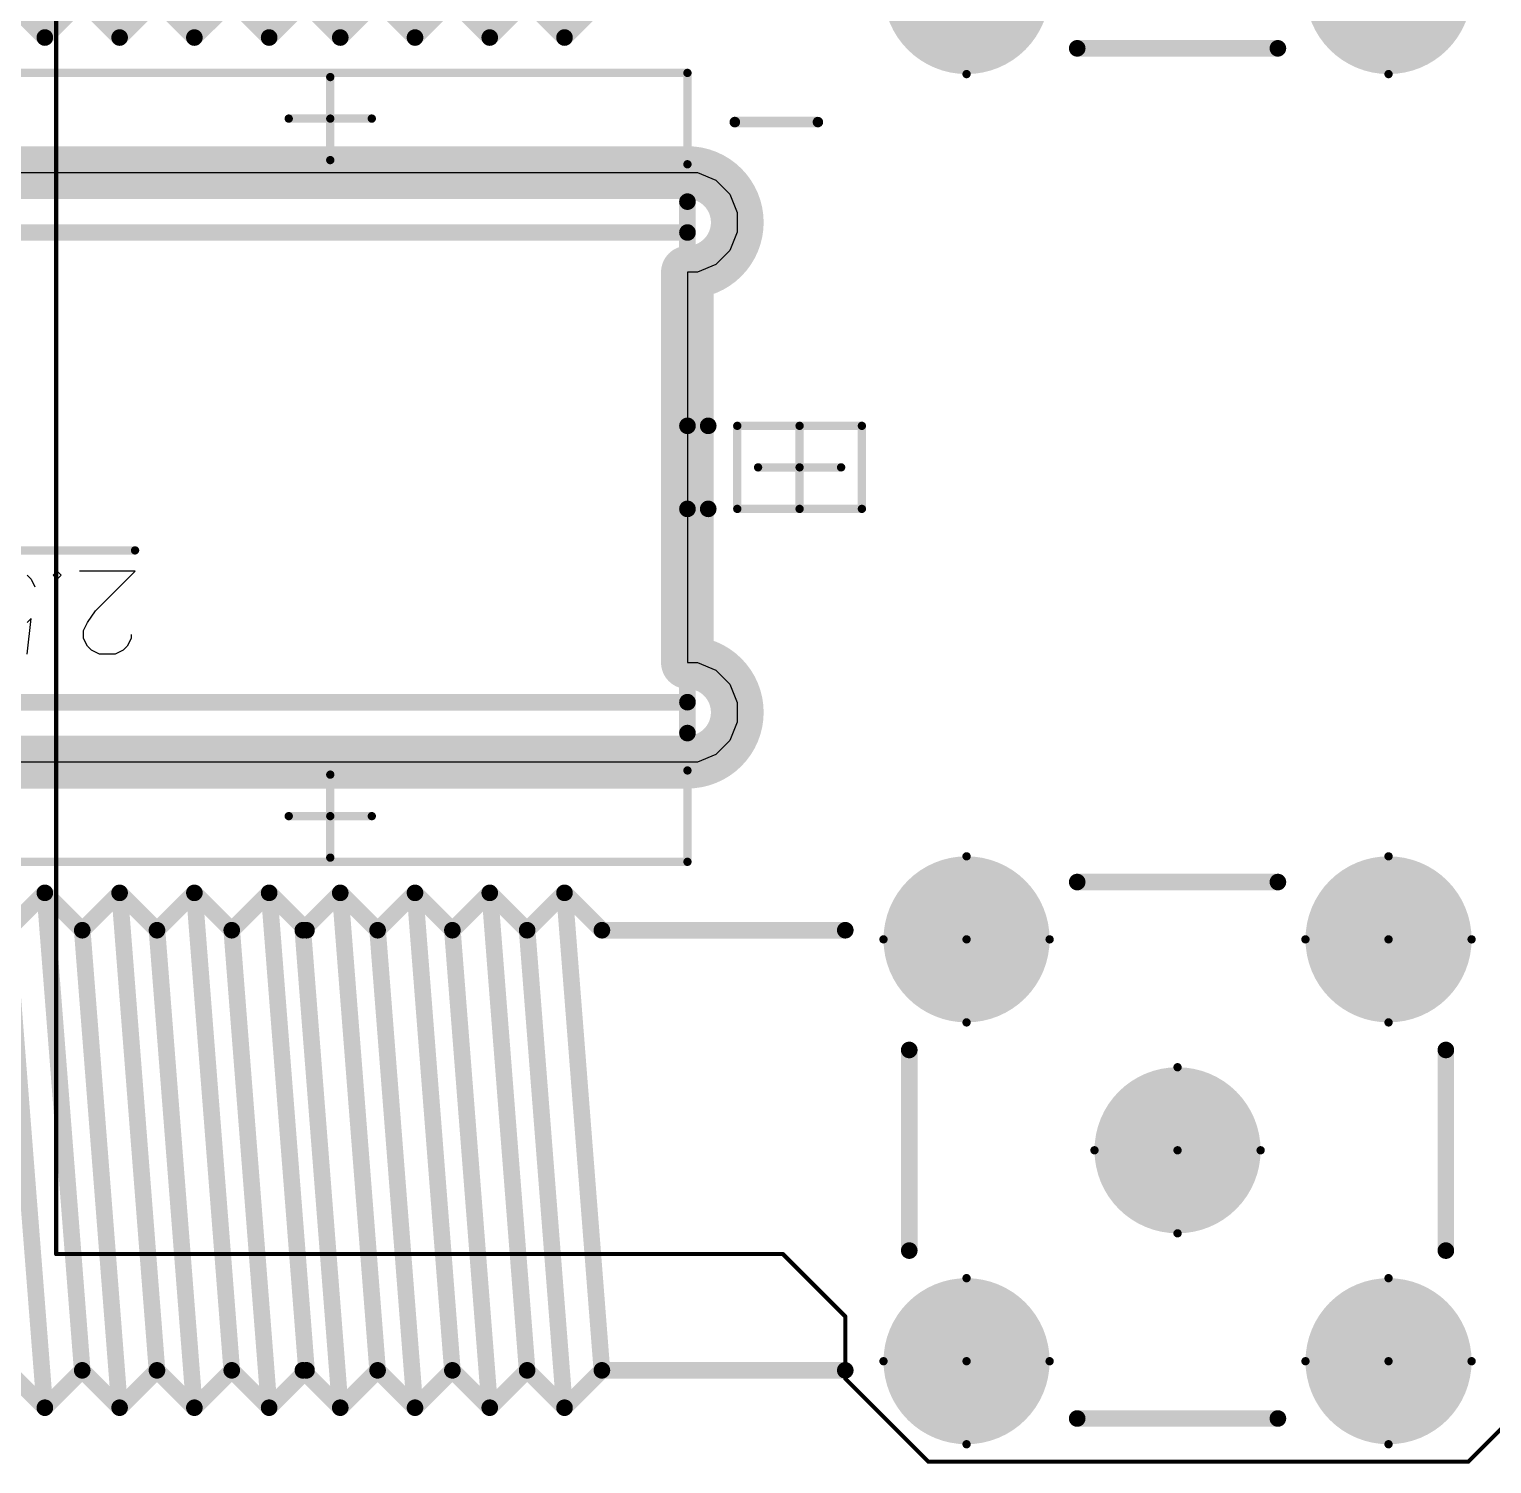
# Model space of a CAD drawing. Header units: millimetres. Extents: x 17 to 134, y 31 to 67.
# Drawn here: x 29.68 to 47.28, y 32.48 to 49.75 of the extents above; entities that cross this region are included whole.
import ezdxf

# ---------------------------------------------------------------- set-up
doc = ezdxf.new("R2010")
doc.units = ezdxf.units.MM
for name, color, linetype in [('Mechanical1', 6, 'Continuous'), ('Mechanical2', 216, 'Continuous'), ('Mechanical8', 56, 'Continuous'), ('MultiLayer', 9, 'Continuous'), ('PadHoleLayer', 156, 'Continuous'), ('TopOverlay', 2, 'Continuous')]:
    doc.layers.add(name, color=color, linetype=linetype)

# ---------------------------------------------------------------- blocks, each defined once
blk = doc.blocks.new('TELEGARTNER_J01151A0921_46')
at = {"layer": 'Mechanical8', "const_width": 0.1}
for points in [[(-2.54, 2.54), (-2.54, 3.54)], [(2.54, 2.54), (2.54, 3.54)], [(-3.54, 2.54), (-2.54, 2.54)], [(-2.54, 2.54), (-1.54, 2.54)], [(-2.54, 1.54), (-2.54, 2.54)], [(1.54, 2.54), (2.54, 2.54)], [(2.54, 2.54), (3.54, 2.54)], [(2.54, 1.54), (2.54, 2.54)], [(0, 0), (0, 1)], [(-1, 0), (0, 0)], [(0, 0), (1, 0)], [(0, -1), (0, 0)], [(-2.54, -2.54), (-2.54, -1.54)], [(2.54, -2.54), (2.54, -1.54)], [(-3.54, -2.54), (-2.54, -2.54)], [(-2.54, -2.54), (-1.54, -2.54)], [(-2.54, -3.54), (-2.54, -2.54)], [(1.54, -2.54), (2.54, -2.54)], [(2.54, -2.54), (3.54, -2.54)], [(2.54, -3.54), (2.54, -2.54)]]:
    blk.add_lwpolyline(points, dxfattribs=at)
at = {"layer": 'Mechanical8', "const_width": 0.05}
for points in [[(-2.565, 3.54, 1), (-2.515, 3.54, 1)], [(2.515, 3.54, 1), (2.565, 3.54, 1)], [(-3.565, 2.54, 1), (-3.515, 2.54, 1)], [(-2.565, 2.54, 1), (-2.515, 2.54, 1)], [(-2.565, 2.54, 1), (-2.515, 2.54, 1)], [(-2.565, 2.54, 1), (-2.515, 2.54, 1)], [(-2.565, 2.54, 1), (-2.515, 2.54, 1)], [(-1.565, 2.54, 1), (-1.515, 2.54, 1)], [(1.515, 2.54, 1), (1.565, 2.54, 1)], [(2.515, 2.54, 1), (2.565, 2.54, 1)], [(2.515, 2.54, 1), (2.565, 2.54, 1)], [(2.515, 2.54, 1), (2.565, 2.54, 1)], [(2.515, 2.54, 1), (2.565, 2.54, 1)], [(3.515, 2.54, 1), (3.565, 2.54, 1)], [(-2.565, 1.54, 1), (-2.515, 1.54, 1)], [(2.515, 1.54, 1), (2.565, 1.54, 1)], [(-0.025, 1, 1), (0.025, 1, 1)], [(-1.025, 0, 1), (-0.975, 0, 1)], [(-0.025, 0, 1), (0.025, 0, 1)], [(-0.025, 0, 1), (0.025, 0, 1)], [(-0.025, 0, 1), (0.025, 0, 1)], [(-0.025, 0, 1), (0.025, 0, 1)], [(0.975, 0, 1), (1.025, 0, 1)], [(-0.025, -1, 1), (0.025, -1, 1)], [(-2.565, -1.54, 1), (-2.515, -1.54, 1)], [(2.515, -1.54, 1), (2.565, -1.54, 1)], [(-3.565, -2.54, 1), (-3.515, -2.54, 1)], [(-2.565, -2.54, 1), (-2.515, -2.54, 1)], [(-2.565, -2.54, 1), (-2.515, -2.54, 1)], [(-2.565, -2.54, 1), (-2.515, -2.54, 1)], [(-2.565, -2.54, 1), (-2.515, -2.54, 1)], [(-1.565, -2.54, 1), (-1.515, -2.54, 1)], [(1.515, -2.54, 1), (1.565, -2.54, 1)], [(2.515, -2.54, 1), (2.565, -2.54, 1)], [(2.515, -2.54, 1), (2.565, -2.54, 1)], [(2.515, -2.54, 1), (2.565, -2.54, 1)], [(2.515, -2.54, 1), (2.565, -2.54, 1)], [(3.515, -2.54, 1), (3.565, -2.54, 1)], [(-2.565, -3.54, 1), (-2.515, -3.54, 1)], [(2.515, -3.54, 1), (2.565, -3.54, 1)]]:
    blk.add_lwpolyline(points, format="xyb", close=True, dxfattribs=at)
at = {"layer": 'MultiLayer', "const_width": 1}
for points in [[(-3.04, 2.54, 1), (-2.04, 2.54, 1)], [(2.04, 2.54, 1), (3.04, 2.54, 1)], [(-0.5, 0, 1), (0.5, 0, 1)], [(-3.04, -2.54, 1), (-2.04, -2.54, 1)], [(2.04, -2.54, 1), (3.04, -2.54, 1)]]:
    blk.add_lwpolyline(points, format="xyb", close=True, dxfattribs=at)
at = {"layer": 'PadHoleLayer', "const_width": 0.75}
for points in [[(-2.915, 2.54, 1), (-2.165, 2.54, 1)], [(2.165, 2.54, 1), (2.915, 2.54, 1)], [(-0.375, 0, 1), (0.375, 0, 1)], [(-2.915, -2.54, 1), (-2.165, -2.54, 1)], [(2.165, -2.54, 1), (2.915, -2.54, 1)]]:
    blk.add_lwpolyline(points, format="xyb", close=True, dxfattribs=at)
at = {"layer": 'TopOverlay', "const_width": 0.2}
for points in [[(-14.086, 2.65), (-13.636, 3.1)], [(-13.636, 3.1), (-13.186, 2.65)], [(-13.636, 3.1), (-13.186, -2.65)], [(-13.186, 2.65), (-12.736, 3.1)], [(-12.736, 3.1), (-12.286, 2.65)], [(-12.736, 3.1), (-12.286, -2.65)], [(-12.286, 2.65), (-11.836, 3.1)], [(-11.836, 3.1), (-11.386, 2.65)], [(-11.836, 3.1), (-11.386, -2.65)], [(-11.386, 2.65), (-10.936, 3.1)], [(-10.936, 3.1), (-10.486, 2.65)], [(-10.936, 3.1), (-10.486, -2.65)], [(-10.53, 2.65), (-10.08, 3.1)], [(-10.08, 3.1), (-9.63, 2.65)], [(-10.08, 3.1), (-9.63, -2.65)], [(-9.63, 2.65), (-9.18, 3.1)], [(-9.18, 3.1), (-8.73, 2.65)], [(-9.18, 3.1), (-8.73, -2.65)], [(-8.73, 2.65), (-8.28, 3.1)], [(-8.28, 3.1), (-7.83, 2.65)], [(-8.28, 3.1), (-7.83, -2.65)], [(-7.83, 2.65), (-7.38, 3.1)], [(-7.38, 3.1), (-6.93, 2.65)], [(-7.38, 3.1), (-6.93, -2.65)], [(-1.208, 3.23), (1.208, 3.23)], [(-14.086, 2.65), (-13.636, -3.1)], [(-13.186, 2.65), (-12.736, -3.1)], [(-12.286, 2.65), (-11.836, -3.1)], [(-11.386, 2.65), (-10.936, -3.1)], [(-10.53, 2.65), (-10.08, -3.1)], [(-9.63, 2.65), (-9.18, -3.1)], [(-8.73, 2.65), (-8.28, -3.1)], [(-7.83, 2.65), (-7.38, -3.1)], [(-6.93, 2.65), (-4, 2.65)], [(-3.23, -1.208), (-3.23, 1.208)], [(3.23, -1.208), (3.23, 1.208)], [(-14.086, -2.65), (-13.636, -3.1)], [(-13.636, -3.1), (-13.186, -2.65)], [(-13.186, -2.65), (-12.736, -3.1)], [(-12.736, -3.1), (-12.286, -2.65)], [(-12.286, -2.65), (-11.836, -3.1)], [(-11.836, -3.1), (-11.386, -2.65)], [(-11.386, -2.65), (-10.936, -3.1)], [(-10.936, -3.1), (-10.486, -2.65)], [(-10.53, -2.65), (-10.08, -3.1)], [(-10.08, -3.1), (-9.63, -2.65)], [(-9.63, -2.65), (-9.18, -3.1)], [(-9.18, -3.1), (-8.73, -2.65)], [(-8.73, -2.65), (-8.28, -3.1)], [(-8.28, -3.1), (-7.83, -2.65)], [(-7.83, -2.65), (-7.38, -3.1)], [(-7.38, -3.1), (-6.93, -2.65)], [(-6.93, -2.65), (-4, -2.65)], [(-1.208, -3.23), (1.208, -3.23)]]:
    blk.add_lwpolyline(points, dxfattribs=at)
at = {"layer": 'TopOverlay', "const_width": 0.1}
for points in [[(-13.686, 3.1, 1), (-13.586, 3.1, 1)], [(-13.686, 3.1, 1), (-13.586, 3.1, 1)], [(-13.686, 3.1, 1), (-13.586, 3.1, 1)], [(-12.786, 3.1, 1), (-12.686, 3.1, 1)], [(-12.786, 3.1, 1), (-12.686, 3.1, 1)], [(-12.786, 3.1, 1), (-12.686, 3.1, 1)], [(-11.886, 3.1, 1), (-11.786, 3.1, 1)], [(-11.886, 3.1, 1), (-11.786, 3.1, 1)], [(-11.886, 3.1, 1), (-11.786, 3.1, 1)], [(-10.986, 3.1, 1), (-10.886, 3.1, 1)], [(-10.986, 3.1, 1), (-10.886, 3.1, 1)], [(-10.986, 3.1, 1), (-10.886, 3.1, 1)], [(-10.13, 3.1, 1), (-10.03, 3.1, 1)], [(-10.13, 3.1, 1), (-10.03, 3.1, 1)], [(-10.13, 3.1, 1), (-10.03, 3.1, 1)], [(-9.23, 3.1, 1), (-9.13, 3.1, 1)], [(-9.23, 3.1, 1), (-9.13, 3.1, 1)], [(-9.23, 3.1, 1), (-9.13, 3.1, 1)], [(-8.33, 3.1, 1), (-8.23, 3.1, 1)], [(-8.33, 3.1, 1), (-8.23, 3.1, 1)], [(-8.33, 3.1, 1), (-8.23, 3.1, 1)], [(-7.43, 3.1, 1), (-7.33, 3.1, 1)], [(-7.43, 3.1, 1), (-7.33, 3.1, 1)], [(-7.43, 3.1, 1), (-7.33, 3.1, 1)], [(-1.258, 3.23, 1), (-1.158, 3.23, 1)], [(1.158, 3.23, 1), (1.258, 3.23, 1)], [(-13.236, 2.65, 1), (-13.136, 2.65, 1)], [(-13.236, 2.65, 1), (-13.136, 2.65, 1)], [(-13.236, 2.65, 1), (-13.136, 2.65, 1)], [(-12.336, 2.65, 1), (-12.236, 2.65, 1)], [(-12.336, 2.65, 1), (-12.236, 2.65, 1)], [(-12.336, 2.65, 1), (-12.236, 2.65, 1)], [(-11.436, 2.65, 1), (-11.336, 2.65, 1)], [(-11.436, 2.65, 1), (-11.336, 2.65, 1)], [(-11.436, 2.65, 1), (-11.336, 2.65, 1)], [(-10.58, 2.65, 1), (-10.48, 2.65, 1)], [(-10.58, 2.65, 1), (-10.48, 2.65, 1)], [(-10.536, 2.65, 1), (-10.436, 2.65, 1)], [(-9.68, 2.65, 1), (-9.58, 2.65, 1)], [(-9.68, 2.65, 1), (-9.58, 2.65, 1)], [(-9.68, 2.65, 1), (-9.58, 2.65, 1)], [(-8.78, 2.65, 1), (-8.68, 2.65, 1)], [(-8.78, 2.65, 1), (-8.68, 2.65, 1)], [(-8.78, 2.65, 1), (-8.68, 2.65, 1)], [(-7.88, 2.65, 1), (-7.78, 2.65, 1)], [(-7.88, 2.65, 1), (-7.78, 2.65, 1)], [(-7.88, 2.65, 1), (-7.78, 2.65, 1)], [(-6.98, 2.65, 1), (-6.88, 2.65, 1)], [(-6.98, 2.65, 1), (-6.88, 2.65, 1)], [(-4.05, 2.65, 1), (-3.95, 2.65, 1)], [(-3.28, 1.208, 1), (-3.18, 1.208, 1)], [(3.18, 1.208, 1), (3.28, 1.208, 1)], [(-3.28, -1.208, 1), (-3.18, -1.208, 1)], [(3.18, -1.208, 1), (3.28, -1.208, 1)], [(-13.236, -2.65, 1), (-13.136, -2.65, 1)], [(-13.236, -2.65, 1), (-13.136, -2.65, 1)], [(-13.236, -2.65, 1), (-13.136, -2.65, 1)], [(-12.336, -2.65, 1), (-12.236, -2.65, 1)], [(-12.336, -2.65, 1), (-12.236, -2.65, 1)], [(-12.336, -2.65, 1), (-12.236, -2.65, 1)], [(-11.436, -2.65, 1), (-11.336, -2.65, 1)], [(-11.436, -2.65, 1), (-11.336, -2.65, 1)], [(-11.436, -2.65, 1), (-11.336, -2.65, 1)], [(-10.58, -2.65, 1), (-10.48, -2.65, 1)], [(-10.536, -2.65, 1), (-10.436, -2.65, 1)], [(-10.536, -2.65, 1), (-10.436, -2.65, 1)], [(-9.68, -2.65, 1), (-9.58, -2.65, 1)], [(-9.68, -2.65, 1), (-9.58, -2.65, 1)], [(-9.68, -2.65, 1), (-9.58, -2.65, 1)], [(-8.78, -2.65, 1), (-8.68, -2.65, 1)], [(-8.78, -2.65, 1), (-8.68, -2.65, 1)], [(-8.78, -2.65, 1), (-8.68, -2.65, 1)], [(-7.88, -2.65, 1), (-7.78, -2.65, 1)], [(-7.88, -2.65, 1), (-7.78, -2.65, 1)], [(-7.88, -2.65, 1), (-7.78, -2.65, 1)], [(-6.98, -2.65, 1), (-6.88, -2.65, 1)], [(-6.98, -2.65, 1), (-6.88, -2.65, 1)], [(-6.98, -2.65, 1), (-6.88, -2.65, 1)], [(-4.05, -2.65, 1), (-3.95, -2.65, 1)], [(-13.686, -3.1, 1), (-13.586, -3.1, 1)], [(-13.686, -3.1, 1), (-13.586, -3.1, 1)], [(-13.686, -3.1, 1), (-13.586, -3.1, 1)], [(-12.786, -3.1, 1), (-12.686, -3.1, 1)], [(-12.786, -3.1, 1), (-12.686, -3.1, 1)], [(-12.786, -3.1, 1), (-12.686, -3.1, 1)], [(-11.886, -3.1, 1), (-11.786, -3.1, 1)], [(-11.886, -3.1, 1), (-11.786, -3.1, 1)], [(-11.886, -3.1, 1), (-11.786, -3.1, 1)], [(-10.986, -3.1, 1), (-10.886, -3.1, 1)], [(-10.986, -3.1, 1), (-10.886, -3.1, 1)], [(-10.986, -3.1, 1), (-10.886, -3.1, 1)], [(-10.13, -3.1, 1), (-10.03, -3.1, 1)], [(-10.13, -3.1, 1), (-10.03, -3.1, 1)], [(-10.13, -3.1, 1), (-10.03, -3.1, 1)], [(-9.23, -3.1, 1), (-9.13, -3.1, 1)], [(-9.23, -3.1, 1), (-9.13, -3.1, 1)], [(-9.23, -3.1, 1), (-9.13, -3.1, 1)], [(-8.33, -3.1, 1), (-8.23, -3.1, 1)], [(-8.33, -3.1, 1), (-8.23, -3.1, 1)], [(-8.33, -3.1, 1), (-8.23, -3.1, 1)], [(-7.43, -3.1, 1), (-7.33, -3.1, 1)], [(-7.43, -3.1, 1), (-7.33, -3.1, 1)], [(-7.43, -3.1, 1), (-7.33, -3.1, 1)], [(-1.258, -3.23, 1), (-1.158, -3.23, 1)], [(1.158, -3.23, 1), (1.258, -3.23, 1)]]:
    blk.add_lwpolyline(points, format="xyb", close=True, dxfattribs=at)
blk = doc.blocks.new('TELEGARTNER_J01151A0921_49')
at = {"layer": 'Mechanical8', "const_width": 0.1}
for points in [[(-2.54, -3.54), (-2.54, -2.54)], [(2.54, -3.54), (2.54, -2.54)]]:
    blk.add_lwpolyline(points, dxfattribs=at)
at = {"layer": 'Mechanical8', "const_width": 0.05}
for points in [[(-2.565, -3.54, 1), (-2.515, -3.54, 1)], [(2.515, -3.54, 1), (2.565, -3.54, 1)]]:
    blk.add_lwpolyline(points, format="xyb", close=True, dxfattribs=at)
at = {"layer": 'MultiLayer', "const_width": 1}
for points in [[(-3.04, -2.54, 1), (-2.04, -2.54, 1)], [(2.04, -2.54, 1), (3.04, -2.54, 1)]]:
    blk.add_lwpolyline(points, format="xyb", close=True, dxfattribs=at)
at = {"layer": 'PadHoleLayer', "const_width": 0.75}
for points in [[(-2.915, -2.54, 1), (-2.165, -2.54, 1)], [(2.165, -2.54, 1), (2.915, -2.54, 1)]]:
    blk.add_lwpolyline(points, format="xyb", close=True, dxfattribs=at)
at = {"layer": 'TopOverlay', "const_width": 0.2}
for points in [[(-14.086, 2.65), (-13.636, -3.1)], [(-13.186, 2.65), (-12.736, -3.1)], [(-12.286, 2.65), (-11.836, -3.1)], [(-11.386, 2.65), (-10.936, -3.1)], [(-10.53, 2.65), (-10.08, -3.1)], [(-9.63, 2.65), (-9.18, -3.1)], [(-8.73, 2.65), (-8.28, -3.1)], [(-7.83, 2.65), (-7.38, -3.1)], [(-14.086, -2.65), (-13.636, -3.1)], [(-13.636, -3.1), (-13.186, -2.65)], [(-13.186, -2.65), (-12.736, -3.1)], [(-12.736, -3.1), (-12.286, -2.65)], [(-12.286, -2.65), (-11.836, -3.1)], [(-11.836, -3.1), (-11.386, -2.65)], [(-11.386, -2.65), (-10.936, -3.1)], [(-10.936, -3.1), (-10.486, -2.65)], [(-10.53, -2.65), (-10.08, -3.1)], [(-10.08, -3.1), (-9.63, -2.65)], [(-9.63, -2.65), (-9.18, -3.1)], [(-9.18, -3.1), (-8.73, -2.65)], [(-8.73, -2.65), (-8.28, -3.1)], [(-8.28, -3.1), (-7.83, -2.65)], [(-7.83, -2.65), (-7.38, -3.1)], [(-7.38, -3.1), (-6.93, -2.65)], [(-1.208, -3.23), (1.208, -3.23)]]:
    blk.add_lwpolyline(points, dxfattribs=at)
at = {"layer": 'TopOverlay', "const_width": 0.1}
for points in [[(-13.686, -3.1, 1), (-13.586, -3.1, 1)], [(-13.686, -3.1, 1), (-13.586, -3.1, 1)], [(-13.686, -3.1, 1), (-13.586, -3.1, 1)], [(-12.786, -3.1, 1), (-12.686, -3.1, 1)], [(-12.786, -3.1, 1), (-12.686, -3.1, 1)], [(-12.786, -3.1, 1), (-12.686, -3.1, 1)], [(-11.886, -3.1, 1), (-11.786, -3.1, 1)], [(-11.886, -3.1, 1), (-11.786, -3.1, 1)], [(-11.886, -3.1, 1), (-11.786, -3.1, 1)], [(-10.986, -3.1, 1), (-10.886, -3.1, 1)], [(-10.986, -3.1, 1), (-10.886, -3.1, 1)], [(-10.986, -3.1, 1), (-10.886, -3.1, 1)], [(-10.13, -3.1, 1), (-10.03, -3.1, 1)], [(-10.13, -3.1, 1), (-10.03, -3.1, 1)], [(-10.13, -3.1, 1), (-10.03, -3.1, 1)], [(-9.23, -3.1, 1), (-9.13, -3.1, 1)], [(-9.23, -3.1, 1), (-9.13, -3.1, 1)], [(-9.23, -3.1, 1), (-9.13, -3.1, 1)], [(-8.33, -3.1, 1), (-8.23, -3.1, 1)], [(-8.33, -3.1, 1), (-8.23, -3.1, 1)], [(-8.33, -3.1, 1), (-8.23, -3.1, 1)], [(-7.43, -3.1, 1), (-7.33, -3.1, 1)], [(-7.43, -3.1, 1), (-7.33, -3.1, 1)], [(-7.43, -3.1, 1), (-7.33, -3.1, 1)], [(-1.258, -3.23, 1), (-1.158, -3.23, 1)], [(1.158, -3.23, 1), (1.258, -3.23, 1)]]:
    blk.add_lwpolyline(points, format="xyb", close=True, dxfattribs=at)
blk = doc.blocks.new('TELEGARTNER_J01151A0451_63')
at = {"layer": 'Mechanical1', "const_width": 0.635}
for points in [[(1.35, 2.35, -1), (1.35, 3.55)], [(1.35, -3.55, -1), (1.35, -2.35)]]:
    blk.add_lwpolyline(points, format="xyb", dxfattribs=at)
for points in [[(9.95, 3.55), (1.35, 3.55)], [(1.35, 2.35), (1.35, -2.35)], [(9.95, -3.55), (1.35, -3.55)]]:
    blk.add_lwpolyline(points, dxfattribs=at)
at = {"layer": 'Mechanical1', "const_width": 0.318}
for points in [[(1.191, 3.55, 1), (1.509, 3.55, 1)], [(1.191, 3.55, 1), (1.509, 3.55, 1)], [(1.191, 2.35, 1), (1.509, 2.35, 1)], [(1.191, 2.35, 1), (1.509, 2.35, 1)], [(1.191, -2.35, 1), (1.509, -2.35, 1)], [(1.191, -2.35, 1), (1.509, -2.35, 1)], [(1.191, -3.55, 1), (1.509, -3.55, 1)], [(1.191, -3.55, 1), (1.509, -3.55, 1)]]:
    blk.add_lwpolyline(points, format="xyb", close=True, dxfattribs=at)
at = {"layer": 'Mechanical8'}
for p, q in [((8.048, 2.059), (8.095, 2.155)), ((8.095, 2.155), (8.143, 2.202)), ((8.143, 2.202), (8.238, 2.25)), ((8.238, 2.25), (8.428, 2.25)), ((8.428, 2.25), (8.524, 2.202)), ((8.524, 2.202), (8.571, 2.155)), ((8.571, 2.155), (8.619, 2.059)), ((9.3, 2.25), (9.252, 1.821)), ((8.048, 2.012), (8.048, 2.059)), ((8.619, 1.964), (8.571, 1.869)), ((8.619, 2.059), (8.619, 1.964)), ((8.571, 1.869), (8.476, 1.726)), ((9.252, 1.821), (9.3, 1.869)), ((8.476, 1.726), (8, 1.25)), ((9.252, 1.345), (9.205, 1.44)), ((8, 1.25), (8.667, 1.25)), ((8.938, 1.345), (8.89, 1.298)), ((8.89, 1.298), (8.938, 1.25)), ((8.986, 1.298), (8.938, 1.345)), ((8.938, 1.25), (8.986, 1.298)), ((9.3, 1.298), (9.252, 1.345))]:
    blk.add_line(p, q, dxfattribs=at)
at = {"layer": 'Mechanical8', "const_width": 0.1}
for points in [[(9.95, 4.75), (1.35, 4.75)], [(1.35, 4.75), (1.35, 3.65)], [(5.65, 4.7), (5.65, 4.2)], [(5.65, 4.2), (5.15, 4.2)], [(6.15, 4.2), (5.65, 4.2)], [(5.65, 4.2), (5.65, 3.7)], [(9.95, 3.65), (1.35, 3.65)], [(12.45, 1), (8, 1)], [(0.75, 0.5), (-0.75, 0.5)], [(-0.75, 0.5), (-0.75, -0.5)], [(0, 0.5), (0, 0)], [(0.75, 0.5), (0.75, -0.5)], [(0, 0), (-0.5, 0)], [(0.5, 0), (0, 0)], [(0, 0), (0, -0.5)], [(0.75, -0.5), (-0.75, -0.5)], [(9.95, -3.65), (1.35, -3.65)], [(1.35, -3.65), (1.35, -4.75)], [(5.65, -3.7), (5.65, -4.2)], [(5.65, -4.2), (5.15, -4.2)], [(6.15, -4.2), (5.65, -4.2)], [(5.65, -4.2), (5.65, -4.7)], [(9.95, -4.75), (1.35, -4.75)]]:
    blk.add_lwpolyline(points, dxfattribs=at)
at = {"layer": 'Mechanical8', "const_width": 0.05}
for points in [[(1.325, 4.75, 1), (1.375, 4.75, 1)], [(1.325, 4.75, 1), (1.375, 4.75, 1)], [(5.625, 4.7, 1), (5.675, 4.7, 1)], [(5.125, 4.2, 1), (5.175, 4.2, 1)], [(5.625, 4.2, 1), (5.675, 4.2, 1)], [(5.625, 4.2, 1), (5.675, 4.2, 1)], [(5.625, 4.2, 1), (5.675, 4.2, 1)], [(5.625, 4.2, 1), (5.675, 4.2, 1)], [(6.125, 4.2, 1), (6.175, 4.2, 1)], [(1.325, 3.65, 1), (1.375, 3.65, 1)], [(1.325, 3.65, 1), (1.375, 3.65, 1)], [(5.625, 3.7, 1), (5.675, 3.7, 1)], [(7.975, 1, 1), (8.025, 1, 1)], [(-0.775, 0.5, 1), (-0.725, 0.5, 1)], [(-0.775, 0.5, 1), (-0.725, 0.5, 1)], [(-0.025, 0.5, 1), (0.025, 0.5, 1)], [(0.725, 0.5, 1), (0.775, 0.5, 1)], [(0.725, 0.5, 1), (0.775, 0.5, 1)], [(-0.525, 0, 1), (-0.475, 0, 1)], [(-0.025, 0, 1), (0.025, 0, 1)], [(-0.025, 0, 1), (0.025, 0, 1)], [(-0.025, 0, 1), (0.025, 0, 1)], [(-0.025, 0, 1), (0.025, 0, 1)], [(0.475, 0, 1), (0.525, 0, 1)], [(-0.775, -0.5, 1), (-0.725, -0.5, 1)], [(-0.775, -0.5, 1), (-0.725, -0.5, 1)], [(-0.025, -0.5, 1), (0.025, -0.5, 1)], [(0.725, -0.5, 1), (0.775, -0.5, 1)], [(0.725, -0.5, 1), (0.775, -0.5, 1)], [(1.325, -3.65, 1), (1.375, -3.65, 1)], [(1.325, -3.65, 1), (1.375, -3.65, 1)], [(5.625, -3.7, 1), (5.675, -3.7, 1)], [(5.125, -4.2, 1), (5.175, -4.2, 1)], [(5.625, -4.2, 1), (5.675, -4.2, 1)], [(5.625, -4.2, 1), (5.675, -4.2, 1)], [(5.625, -4.2, 1), (5.675, -4.2, 1)], [(5.625, -4.2, 1), (5.675, -4.2, 1)], [(6.125, -4.2, 1), (6.175, -4.2, 1)], [(1.325, -4.75, 1), (1.375, -4.75, 1)], [(1.325, -4.75, 1), (1.375, -4.75, 1)], [(5.625, -4.7, 1), (5.675, -4.7, 1)]]:
    blk.add_lwpolyline(points, format="xyb", close=True, dxfattribs=at)
at = {"layer": 'MultiLayer'}
for p, q in [((1.01, 3.459), (1.231, 3.55)), ((1.231, 3.55), (1.35, 3.55)), ((1.35, 3.55), (1.35, 3.55)), ((1.35, 3.55), (9.95, 3.55)), ((0.841, 3.29), (1.01, 3.459)), ((0.75, 3.069), (0.841, 3.29)), ((0.75, 2.831), (0.75, 3.069)), ((0.841, 2.61), (0.75, 2.831)), ((1.01, 2.441), (0.841, 2.61)), ((1.231, 2.35), (1.01, 2.441)), ((1.35, 2.35), (1.231, 2.35)), ((1.35, -2.35), (1.35, 2.35)), ((0.841, -2.61), (1.01, -2.441)), ((1.01, -2.441), (1.231, -2.35)), ((1.231, -2.35), (1.35, -2.35)), ((1.35, -2.35), (1.35, -2.35)), ((0.75, -2.831), (0.841, -2.61)), ((0.75, -3.069), (0.75, -2.831)), ((0.841, -3.29), (0.75, -3.069)), ((1.01, -3.459), (0.841, -3.29)), ((1.231, -3.55), (1.01, -3.459)), ((1.35, -3.55), (1.231, -3.55)), ((9.95, -3.55), (1.35, -3.55))]:
    blk.add_line(p, q, dxfattribs=at)
at = {"layer": 'TopOverlay', "const_width": 0.2}
for points in [[(1.35, 3.2), (1.35, -3.2)], [(9.95, 2.828), (1.35, 2.828)], [(1.35, 0.5), (1.1, 0.5)], [(1.35, -0.5), (1.1, -0.5)], [(9.95, -2.828), (1.35, -2.828)]]:
    blk.add_lwpolyline(points, dxfattribs=at)
at = {"layer": 'TopOverlay', "const_width": 0.1}
for points in [[(1.3, 3.2, 1), (1.4, 3.2, 1)], [(1.3, 2.828, 1), (1.4, 2.828, 1)], [(1.05, 0.5, 1), (1.15, 0.5, 1)], [(1.3, 0.5, 1), (1.4, 0.5, 1)], [(1.05, -0.5, 1), (1.15, -0.5, 1)], [(1.3, -0.5, 1), (1.4, -0.5, 1)], [(1.3, -2.828, 1), (1.4, -2.828, 1)], [(1.3, -3.2, 1), (1.4, -3.2, 1)]]:
    blk.add_lwpolyline(points, format="xyb", close=True, dxfattribs=at)

msp = doc.modelspace()

# ---------------------------------------------------------------- linework, layer by layer
at = {"layer": 'Mechanical1', "const_width": 0.05}
for points in [[(30, 35), (30, 67)], [(30, 35), (38.75, 35)], [(38.75, 35), (39.5, 34.25)], [(39.5, 34), (39.5, 34.25)], [(39.5, 33.5), (39.5, 34)], [(39.5, 33.5), (40.5, 32.5)], [(47, 32.5), (47.5, 33)], [(40.5, 32.5), (47, 32.5)]]:
    msp.add_lwpolyline(points, dxfattribs=at)
at = {"layer": 'Mechanical1', "const_width": 0.025}
for points in [[(29.988, 35, 1), (30.013, 35, 1)], [(29.988, 35, 1), (30.013, 35, 1)], [(38.737, 35, 1), (38.762, 35, 1)], [(38.737, 35, 1), (38.762, 35, 1)], [(39.488, 34.25, 1), (39.512, 34.25, 1)], [(39.488, 34.25, 1), (39.512, 34.25, 1)], [(39.488, 34, 1), (39.512, 34, 1)], [(39.488, 34, 1), (39.512, 34, 1)], [(39.488, 33.5, 1), (39.512, 33.5, 1)], [(39.488, 33.5, 1), (39.512, 33.5, 1)], [(40.488, 32.5, 1), (40.512, 32.5, 1)], [(40.488, 32.5, 1), (40.512, 32.5, 1)], [(46.988, 32.5, 1), (47.013, 32.5, 1)], [(46.988, 32.5, 1), (47.013, 32.5, 1)]]:
    msp.add_lwpolyline(points, format="xyb", close=True, dxfattribs=at)
at = {"layer": 'Mechanical2', "const_width": 0.127}
msp.add_lwpolyline([(38.17, 48.632), (39.171, 48.632)], dxfattribs=at)
at = {"layer": 'Mechanical2', "const_width": 0.0635}
for points in [[(38.138, 48.632, 1), (38.202, 48.632, 1)], [(39.139, 48.632, 1), (39.202, 48.632, 1)]]:
    msp.add_lwpolyline(points, format="xyb", close=True, dxfattribs=at)

# ---------------------------------------------------------------- block references
for name, p, rotation in [('TELEGARTNER_J01151A0921_49', (43.5, 52.75), 360), ('TELEGARTNER_J01151A0451_63', (38.95, 44.474), 180), ('TELEGARTNER_J01151A0921_46', (43.5, 36.25), 360)]:
    msp.add_blockref(name, p, dxfattribs=dict(rotation=rotation))

doc.saveas('drawing.dxf')
